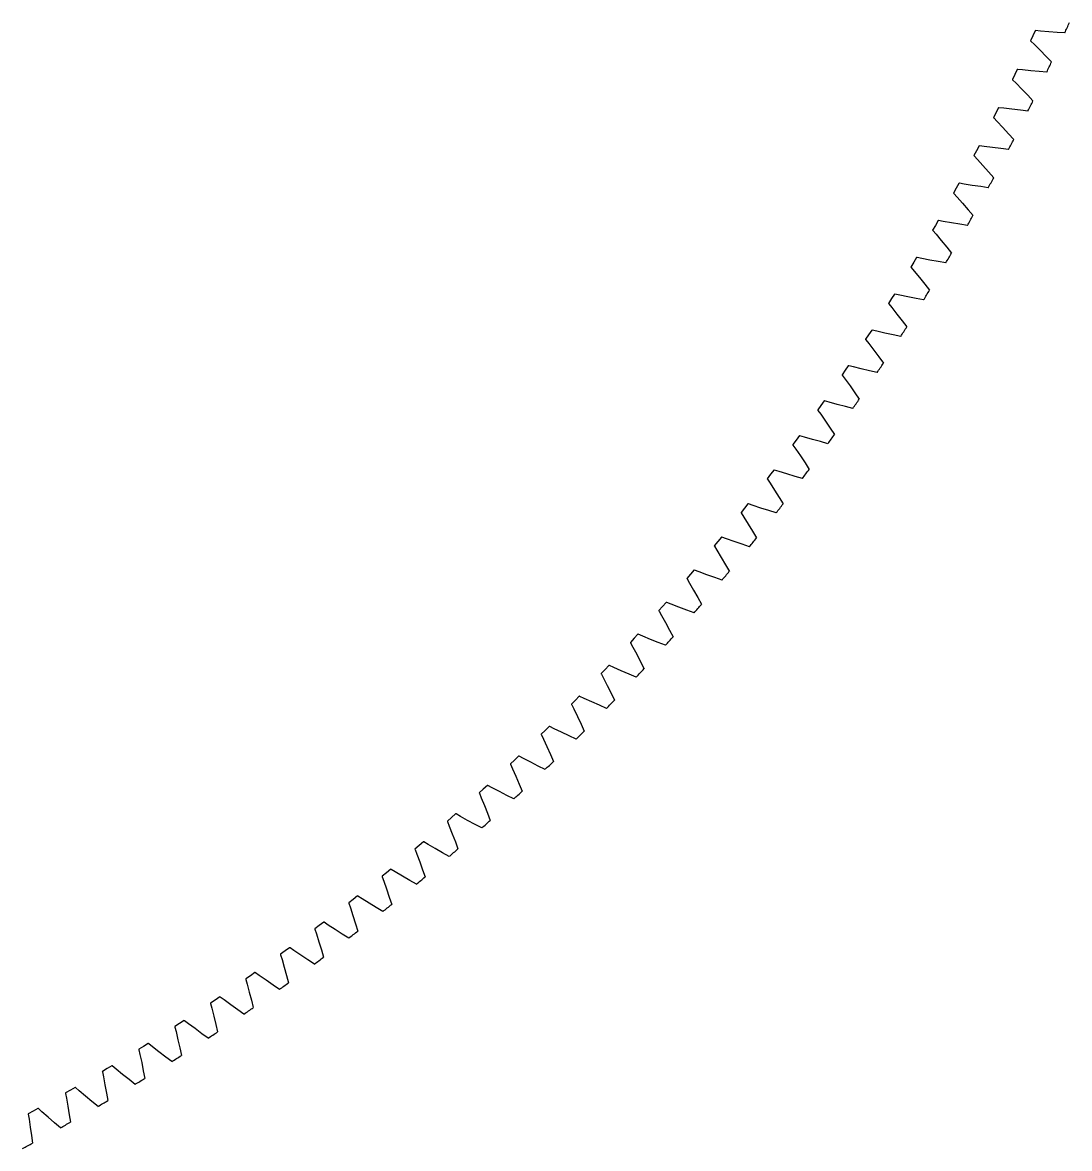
# Model space of a CAD drawing. Extents: x -220 to 220, y -220 to 220.
# Drawn here: x 103.5 to 200.8, y -193.8 to -89.1 of the extents above; entities that cross this region are included whole.
import ezdxf

# ---------------------------------------------------------------- set-up
doc = ezdxf.new("R2010")
doc.units = 0

msp = doc.modelspace()

# ---------------------------------------------------------------- linework, layer by layer
at = {"layer": 'layer0'}
for p, q in [((197.64, -89.89), (197.42, -90.36)), ((197.65, -89.88), (197.64, -89.89)), ((197.68, -89.88), (197.65, -89.88)), ((198.13, -89.93), (197.68, -89.88)), ((198.89, -89.99), (198.13, -89.93)), ((199.68, -90.05), (198.89, -89.99)), ((197.42, -90.36), (197.21, -90.83)), ((197.21, -90.83), (197.21, -90.84)), ((197.21, -90.84), (197.23, -90.86)), ((197.23, -90.86), (197.56, -91.18)), ((200.39, -90.09), (199.68, -90.05)), ((197.56, -91.18), (198.1, -91.71)), ((198.1, -91.71), (198.66, -92.27)), ((198.66, -92.27), (199.16, -92.78)), ((195.74, -93.95), (195.52, -94.42)), ((195.96, -93.48), (195.74, -93.95)), ((195.97, -93.48), (195.96, -93.48)), ((196.01, -93.48), (195.97, -93.48)), ((196.45, -93.53), (196.01, -93.48)), ((197.22, -93.61), (196.45, -93.53)), ((198, -93.68), (197.22, -93.61)), ((198.71, -93.74), (198, -93.68)), ((195.52, -94.42), (195.52, -94.42)), ((195.52, -94.42), (195.54, -94.45)), ((195.54, -94.45), (195.86, -94.77)), ((195.86, -94.77), (196.4, -95.31)), ((196.4, -95.31), (196.94, -95.88)), ((196.94, -95.88), (197.43, -96.4)), ((194.22, -97.05), (193.99, -97.51)), ((194.23, -97.04), (194.22, -97.05)), ((194.27, -97.04), (194.23, -97.04)), ((194.71, -97.1), (194.27, -97.04)), ((195.47, -97.19), (194.71, -97.1)), ((196.26, -97.28), (195.47, -97.19)), ((196.97, -97.35), (196.26, -97.28)), ((193.99, -97.51), (193.76, -97.97)), ((193.76, -97.97), (193.76, -97.98)), ((193.76, -97.98), (193.78, -98)), ((193.78, -98), (194.1, -98.33)), ((194.1, -98.33), (194.62, -98.89)), ((194.62, -98.89), (195.16, -99.46)), ((195.16, -99.46), (195.64, -99.99)), ((192.18, -101.04), (191.94, -101.49)), ((191.94, -101.49), (191.94, -101.5)), ((191.94, -101.5), (191.96, -101.53)), ((192.42, -100.58), (192.18, -101.04)), ((192.43, -100.57), (192.42, -100.58)), ((192.46, -100.58), (192.43, -100.57)), ((192.91, -100.64), (192.46, -100.58)), ((193.67, -100.75), (192.91, -100.64)), ((194.45, -100.85), (193.67, -100.75)), ((195.16, -100.93), (194.45, -100.85)), ((191.96, -101.53), (192.27, -101.86)), ((192.27, -101.86), (192.78, -102.42)), ((192.78, -102.42), (193.31, -103.01)), ((193.31, -103.01), (193.78, -103.55)), ((190.3, -104.53), (190.05, -104.98)), ((190.55, -104.08), (190.3, -104.53)), ((190.56, -104.07), (190.55, -104.08)), ((190.59, -104.07), (190.56, -104.07)), ((191.04, -104.15), (190.59, -104.07)), ((191.79, -104.27), (191.04, -104.15)), ((192.57, -104.38), (191.79, -104.27)), ((193.28, -104.48), (192.57, -104.38)), ((190.05, -104.98), (190.05, -104.99)), ((190.05, -104.99), (190.07, -105.02)), ((190.07, -105.02), (190.38, -105.35)), ((190.38, -105.35), (190.88, -105.93)), ((190.88, -105.93), (191.4, -106.53)), ((191.4, -106.53), (191.86, -107.07)), ((188.62, -107.54), (188.36, -107.99)), ((188.63, -107.54), (188.62, -107.54)), ((188.66, -107.54), (188.63, -107.54)), ((189.1, -107.62), (188.66, -107.54)), ((189.86, -107.75), (189.1, -107.62)), ((190.64, -107.88), (189.86, -107.75)), ((188.36, -107.99), (188.1, -108.44)), ((188.1, -108.44), (188.11, -108.44)), ((188.11, -108.44), (188.12, -108.47)), ((188.12, -108.47), (188.42, -108.81)), ((188.42, -108.81), (188.91, -109.4)), ((191.34, -107.99), (190.64, -107.88)), ((188.91, -109.4), (189.42, -110)), ((189.42, -110), (189.87, -110.56)), ((186.36, -111.41), (186.09, -111.85)), ((186.09, -111.85), (186.09, -111.86)), ((186.09, -111.86), (186.11, -111.89)), ((186.11, -111.89), (186.4, -112.24)), ((186.62, -110.97), (186.36, -111.41)), ((186.63, -110.96), (186.62, -110.97)), ((186.66, -110.97), (186.63, -110.96)), ((187.11, -111.06), (186.66, -110.97)), ((187.86, -111.2), (187.11, -111.06)), ((188.63, -111.35), (187.86, -111.2)), ((189.33, -111.47), (188.63, -111.35)), ((186.4, -112.24), (186.89, -112.83)), ((186.89, -112.83), (187.38, -113.44)), ((187.38, -113.44), (187.82, -114)), ((184.29, -114.79), (184.02, -115.23)), ((184.56, -114.36), (184.29, -114.79)), ((184.57, -114.35), (184.56, -114.36)), ((184.61, -114.36), (184.57, -114.35)), ((185.05, -114.46), (184.61, -114.36)), ((185.79, -114.62), (185.05, -114.46)), ((186.57, -114.77), (185.79, -114.62)), ((187.27, -114.91), (186.57, -114.77)), ((184.02, -115.23), (184.02, -115.24)), ((184.02, -115.24), (184.04, -115.27)), ((184.04, -115.27), (184.32, -115.62)), ((184.32, -115.62), (184.79, -116.22)), ((184.79, -116.22), (185.28, -116.85)), ((185.28, -116.85), (185.7, -117.42)), ((182.16, -118.14), (181.88, -118.57)), ((182.45, -117.71), (182.16, -118.14)), ((182.49, -117.71), (182.45, -117.7)), ((182.45, -117.7), (182.45, -117.71)), ((182.92, -117.82), (182.49, -117.71)), ((183.67, -117.99), (182.92, -117.82)), ((184.44, -118.16), (183.67, -117.99)), ((185.14, -118.31), (184.44, -118.16)), ((181.88, -118.57), (181.88, -118.58)), ((181.88, -118.58), (181.9, -118.61)), ((181.9, -118.61), (182.18, -118.97)), ((182.18, -118.97), (182.64, -119.58)), ((182.64, -119.58), (183.11, -120.21)), ((183.11, -120.21), (183.53, -120.79)), ((180.27, -121.02), (179.98, -121.45)), ((180.31, -121.02), (180.27, -121.02)), ((180.27, -121.02), (180.27, -121.02)), ((180.74, -121.14), (180.31, -121.02)), ((181.48, -121.32), (180.74, -121.14)), ((182.25, -121.51), (181.48, -121.32)), ((179.98, -121.45), (179.69, -121.88)), ((179.69, -121.88), (179.69, -121.89)), ((179.69, -121.89), (179.7, -121.91)), ((179.7, -121.91), (179.97, -122.28)), ((179.97, -122.28), (180.43, -122.89)), ((182.95, -121.67), (182.25, -121.51)), ((180.43, -122.89), (180.88, -123.54)), ((178.02, -124.29), (177.73, -124.72)), ((178.03, -124.29), (178.02, -124.29)), ((178.07, -124.3), (178.03, -124.29)), ((178.5, -124.42), (178.07, -124.3)), ((179.24, -124.62), (178.5, -124.42)), ((180.88, -123.54), (181.29, -124.12)), ((177.73, -124.72), (177.43, -125.14)), ((177.43, -125.14), (177.43, -125.15)), ((177.43, -125.15), (177.45, -125.18)), ((177.45, -125.18), (177.71, -125.54)), ((177.71, -125.54), (178.15, -126.17)), ((180, -124.82), (179.24, -124.62)), ((180.69, -124.99), (180, -124.82)), ((178.15, -126.17), (178.6, -126.82)), ((175.73, -127.52), (175.42, -127.94)), ((175.77, -127.53), (175.73, -127.52)), ((175.73, -127.52), (175.73, -127.52)), ((176.2, -127.66), (175.77, -127.53)), ((176.93, -127.87), (176.2, -127.66)), ((178.6, -126.82), (178.99, -127.41)), ((175.42, -127.94), (175.12, -128.36)), ((175.12, -128.36), (175.12, -128.37)), ((175.12, -128.37), (175.13, -128.4)), ((175.13, -128.4), (175.39, -128.77)), ((177.69, -128.08), (176.93, -127.87)), ((178.38, -128.27), (177.69, -128.08)), ((175.39, -128.77), (175.82, -129.4)), ((175.82, -129.4), (176.25, -130.06)), ((173.37, -130.71), (173.05, -131.12)), ((173.38, -130.71), (173.37, -130.71)), ((173.41, -130.72), (173.38, -130.71)), ((173.84, -130.85), (173.41, -130.72)), ((176.25, -130.06), (176.64, -130.66)), ((173.05, -131.12), (172.74, -131.54)), ((172.74, -131.54), (172.74, -131.54)), ((172.74, -131.54), (172.76, -131.57)), ((172.76, -131.57), (173.01, -131.95)), ((174.57, -131.08), (173.84, -130.85)), ((175.32, -131.31), (174.57, -131.08)), ((176.01, -131.51), (175.32, -131.31)), ((173.01, -131.95), (173.42, -132.59)), ((173.42, -132.59), (173.85, -133.26)), ((170.95, -133.86), (170.63, -134.26)), ((170.96, -133.85), (170.95, -133.86)), ((170.99, -133.86), (170.96, -133.85)), ((171.42, -134.01), (170.99, -133.86)), ((173.85, -133.26), (174.22, -133.86)), ((170.63, -134.26), (170.31, -134.67)), ((170.31, -134.67), (170.31, -134.68)), ((170.31, -134.68), (170.33, -134.71)), ((170.33, -134.71), (170.57, -135.09)), ((172.14, -134.25), (171.42, -134.01)), ((172.9, -134.49), (172.14, -134.25)), ((173.58, -134.7), (172.9, -134.49)), ((170.57, -135.09), (170.97, -135.74)), ((170.97, -135.74), (171.38, -136.41)), ((168.48, -136.96), (168.15, -137.36)), ((168.49, -136.95), (168.48, -136.96)), ((168.52, -136.96), (168.49, -136.95)), ((168.94, -137.12), (168.52, -136.96)), ((171.38, -136.41), (171.75, -137.02)), ((168.15, -137.36), (167.82, -137.76)), ((167.82, -137.76), (167.82, -137.77)), ((167.82, -137.77), (167.84, -137.79)), ((167.84, -137.79), (168.07, -138.18)), ((169.66, -137.37), (168.94, -137.12)), ((170.41, -137.62), (169.66, -137.37)), ((171.09, -137.85), (170.41, -137.62)), ((168.07, -138.18), (168.47, -138.84)), ((168.47, -138.84), (168.86, -139.52)), ((165.95, -140.01), (165.61, -140.4)), ((165.96, -140.01), (165.95, -140.01)), ((165.99, -140.02), (165.96, -140.01)), ((166.41, -140.18), (165.99, -140.02)), ((167.13, -140.45), (166.41, -140.18)), ((168.86, -139.52), (169.22, -140.14)), ((165.61, -140.4), (165.28, -140.8)), ((165.28, -140.8), (165.28, -140.81)), ((165.28, -140.81), (165.29, -140.84)), ((165.29, -140.84), (165.52, -141.23)), ((165.52, -141.23), (165.9, -141.89)), ((167.87, -140.71), (167.13, -140.45)), ((168.54, -140.95), (167.87, -140.71)), ((165.9, -141.89), (166.29, -142.58)), ((163.36, -143.02), (163.02, -143.41)), ((163.37, -143.02), (163.36, -143.02)), ((163.4, -143.03), (163.37, -143.02)), ((163.82, -143.19), (163.4, -143.03)), ((164.53, -143.47), (163.82, -143.19)), ((166.29, -142.58), (166.63, -143.2)), ((163.02, -143.41), (162.68, -143.79)), ((162.68, -143.79), (162.68, -143.8)), ((162.68, -143.8), (162.69, -143.83)), ((162.69, -143.83), (162.91, -144.23)), ((162.91, -144.23), (163.28, -144.9)), ((165.27, -143.76), (164.53, -143.47)), ((165.94, -144), (165.27, -143.76)), ((163.28, -144.9), (163.66, -145.59)), ((160.38, -146.36), (160.03, -146.74)), ((160.72, -145.98), (160.38, -146.36)), ((160.73, -145.98), (160.72, -145.98)), ((160.76, -145.99), (160.73, -145.98)), ((161.18, -146.16), (160.76, -145.99)), ((161.89, -146.46), (161.18, -146.16)), ((162.62, -146.75), (161.89, -146.46)), ((163.66, -145.59), (163.99, -146.22)), ((160.03, -146.74), (160.03, -146.75)), ((160.03, -146.75), (160.04, -146.78)), ((160.04, -146.78), (160.25, -147.18)), ((160.25, -147.18), (160.61, -147.85)), ((163.28, -147.01), (162.62, -146.75)), ((160.61, -147.85), (160.97, -148.56)), ((160.97, -148.56), (161.29, -149.19)), ((157.68, -149.26), (157.32, -149.64)), ((157.32, -149.64), (157.32, -149.65)), ((157.32, -149.65), (157.33, -149.68)), ((158.03, -148.89), (157.68, -149.26)), ((158.04, -148.89), (158.03, -148.89)), ((158.07, -148.9), (158.04, -148.89)), ((158.48, -149.08), (158.07, -148.9)), ((159.18, -149.39), (158.48, -149.08)), ((159.91, -149.7), (159.18, -149.39)), ((157.33, -149.68), (157.54, -150.08)), ((157.54, -150.08), (157.88, -150.76)), ((160.57, -149.97), (159.91, -149.7)), ((157.88, -150.76), (158.23, -151.47)), ((158.23, -151.47), (158.54, -152.11)), ((154.92, -152.12), (154.56, -152.49)), ((154.56, -152.49), (154.56, -152.5)), ((154.56, -152.5), (154.57, -152.53)), ((154.57, -152.53), (154.77, -152.93)), ((155.28, -151.75), (154.92, -152.12)), ((155.29, -151.75), (155.28, -151.75)), ((155.32, -151.76), (155.29, -151.75)), ((155.73, -151.95), (155.32, -151.76)), ((156.43, -152.27), (155.73, -151.95)), ((157.15, -152.59), (156.43, -152.27)), ((157.8, -152.87), (157.15, -152.59)), ((154.77, -152.93), (155.1, -153.62)), ((155.1, -153.62), (155.44, -154.34)), ((152.49, -154.56), (152.12, -154.92)), ((152.5, -154.56), (152.49, -154.56)), ((152.53, -154.57), (152.5, -154.56)), ((152.93, -154.77), (152.53, -154.57)), ((153.62, -155.1), (152.93, -154.77)), ((155.44, -154.34), (155.73, -154.98)), ((152.12, -154.92), (151.75, -155.28)), ((151.75, -155.28), (151.75, -155.29)), ((151.75, -155.29), (151.76, -155.32)), ((151.76, -155.32), (151.95, -155.73)), ((151.95, -155.73), (152.27, -156.43)), ((154.34, -155.44), (153.62, -155.1)), ((154.98, -155.73), (154.34, -155.44)), ((152.27, -156.43), (152.59, -157.15)), ((149.26, -157.68), (148.89, -158.03)), ((149.64, -157.32), (149.26, -157.68)), ((149.65, -157.32), (149.64, -157.32)), ((149.68, -157.33), (149.65, -157.32)), ((150.08, -157.54), (149.68, -157.33)), ((150.76, -157.88), (150.08, -157.54)), ((151.47, -158.23), (150.76, -157.88)), ((152.59, -157.15), (152.87, -157.8)), ((148.89, -158.03), (148.89, -158.04)), ((148.89, -158.04), (148.9, -158.07)), ((148.9, -158.07), (149.08, -158.48)), ((149.08, -158.48), (149.39, -159.18)), ((152.11, -158.54), (151.47, -158.23)), ((146.74, -160.03), (146.36, -160.38)), ((146.75, -160.03), (146.74, -160.03)), ((146.78, -160.04), (146.75, -160.03)), ((147.18, -160.25), (146.78, -160.04)), ((149.39, -159.18), (149.7, -159.91)), ((149.7, -159.91), (149.97, -160.57)), ((146.36, -160.38), (145.98, -160.72)), ((145.98, -160.72), (145.98, -160.73)), ((145.98, -160.73), (145.99, -160.76)), ((145.99, -160.76), (146.16, -161.18)), ((147.85, -160.61), (147.18, -160.25)), ((148.56, -160.97), (147.85, -160.61)), ((149.19, -161.29), (148.56, -160.97)), ((146.16, -161.18), (146.46, -161.89)), ((146.46, -161.89), (146.75, -162.62)), ((143.41, -163.02), (143.02, -163.36)), ((143.79, -162.68), (143.41, -163.02)), ((143.8, -162.68), (143.79, -162.68)), ((143.83, -162.69), (143.8, -162.68)), ((144.23, -162.91), (143.83, -162.69)), ((144.9, -163.28), (144.23, -162.91)), ((146.75, -162.62), (147.01, -163.28)), ((143.02, -163.36), (143.02, -163.37)), ((143.02, -163.37), (143.03, -163.4)), ((143.03, -163.4), (143.19, -163.82)), ((143.19, -163.82), (143.47, -164.53)), ((145.59, -163.66), (144.9, -163.28)), ((146.22, -163.99), (145.59, -163.66)), ((140.8, -165.28), (140.4, -165.61)), ((140.81, -165.28), (140.8, -165.28)), ((140.84, -165.29), (140.81, -165.28)), ((141.23, -165.52), (140.84, -165.29)), ((143.47, -164.53), (143.76, -165.27)), ((143.76, -165.27), (144, -165.94)), ((140.4, -165.61), (140.01, -165.95)), ((140.01, -165.95), (140.01, -165.96)), ((140.01, -165.96), (140.02, -165.99)), ((140.02, -165.99), (140.18, -166.41)), ((141.89, -165.9), (141.23, -165.52)), ((142.58, -166.29), (141.89, -165.9)), ((143.2, -166.63), (142.58, -166.29)), ((140.18, -166.41), (140.45, -167.13)), ((140.45, -167.13), (140.71, -167.87)), ((136.96, -168.48), (136.95, -168.49)), ((136.95, -168.49), (136.96, -168.52)), ((137.36, -168.15), (136.96, -168.48)), ((137.76, -167.82), (137.36, -168.15)), ((137.77, -167.82), (137.76, -167.82)), ((137.79, -167.84), (137.77, -167.82)), ((138.18, -168.07), (137.79, -167.84)), ((138.84, -168.47), (138.18, -168.07)), ((139.52, -168.86), (138.84, -168.47)), ((140.71, -167.87), (140.95, -168.54)), ((136.96, -168.52), (137.12, -168.94)), ((137.12, -168.94), (137.37, -169.66)), ((140.14, -169.22), (139.52, -168.86)), ((134.67, -170.31), (134.26, -170.63)), ((134.68, -170.31), (134.67, -170.31)), ((134.71, -170.33), (134.68, -170.31)), ((135.09, -170.57), (134.71, -170.33)), ((135.74, -170.97), (135.09, -170.57)), ((137.37, -169.66), (137.62, -170.41)), ((137.62, -170.41), (137.85, -171.09)), ((133.86, -170.95), (133.85, -170.96)), ((133.85, -170.96), (133.86, -170.99)), ((134.26, -170.63), (133.86, -170.95)), ((133.86, -170.99), (134.01, -171.42)), ((134.01, -171.42), (134.25, -172.14)), ((136.41, -171.38), (135.74, -170.97)), ((137.02, -171.75), (136.41, -171.38)), ((134.25, -172.14), (134.49, -172.9)), ((131.12, -173.05), (130.71, -173.37)), ((130.71, -173.37), (130.71, -173.38)), ((130.71, -173.38), (130.72, -173.41)), ((130.72, -173.41), (130.85, -173.84)), ((131.54, -172.74), (131.12, -173.05)), ((131.57, -172.76), (131.54, -172.74)), ((131.54, -172.74), (131.54, -172.74)), ((131.95, -173.01), (131.57, -172.76)), ((132.59, -173.42), (131.95, -173.01)), ((133.26, -173.85), (132.59, -173.42)), ((134.49, -172.9), (134.7, -173.58)), ((130.85, -173.84), (131.08, -174.57)), ((131.08, -174.57), (131.31, -175.32)), ((133.86, -174.22), (133.26, -173.85)), ((127.94, -175.42), (127.52, -175.73)), ((127.52, -175.73), (127.52, -175.73)), ((127.52, -175.73), (127.53, -175.77)), ((127.53, -175.77), (127.66, -176.2)), ((128.36, -175.12), (127.94, -175.42)), ((128.37, -175.12), (128.36, -175.12)), ((128.4, -175.13), (128.37, -175.12)), ((128.77, -175.39), (128.4, -175.13)), ((129.4, -175.82), (128.77, -175.39)), ((130.06, -176.25), (129.4, -175.82)), ((131.31, -175.32), (131.51, -176.01)), ((127.66, -176.2), (127.87, -176.93)), ((130.66, -176.64), (130.06, -176.25)), ((124.72, -177.73), (124.29, -178.02)), ((125.14, -177.43), (124.72, -177.73)), ((125.15, -177.43), (125.14, -177.43)), ((125.18, -177.45), (125.15, -177.43)), ((125.54, -177.71), (125.18, -177.45)), ((126.17, -178.15), (125.54, -177.71)), ((127.87, -176.93), (128.08, -177.69)), ((128.08, -177.69), (128.27, -178.38)), ((124.29, -178.02), (124.29, -178.03)), ((124.29, -178.03), (124.3, -178.07)), ((124.3, -178.07), (124.42, -178.5)), ((124.42, -178.5), (124.62, -179.24)), ((126.82, -178.6), (126.17, -178.15)), ((127.41, -178.99), (126.82, -178.6)), ((121.45, -179.98), (121.02, -180.27)), ((121.88, -179.69), (121.45, -179.98)), ((121.89, -179.69), (121.88, -179.69)), ((121.91, -179.7), (121.89, -179.69)), ((122.28, -179.97), (121.91, -179.7)), ((122.89, -180.43), (122.28, -179.97)), ((124.62, -179.24), (124.82, -180)), ((124.82, -180), (124.99, -180.69)), ((121.02, -180.27), (121.02, -180.27)), ((121.02, -180.27), (121.02, -180.31)), ((121.02, -180.31), (121.14, -180.74)), ((121.14, -180.74), (121.32, -181.48)), ((123.54, -180.88), (122.89, -180.43)), ((124.12, -181.29), (123.54, -180.88)), ((118.57, -181.88), (118.14, -182.16)), ((118.58, -181.88), (118.57, -181.88)), ((118.61, -181.9), (118.58, -181.88)), ((118.97, -182.18), (118.61, -181.9)), ((121.32, -181.48), (121.51, -182.25)), ((117.71, -182.45), (117.7, -182.45)), ((117.7, -182.45), (117.71, -182.49)), ((118.14, -182.16), (117.71, -182.45)), ((117.71, -182.49), (117.82, -182.92)), ((117.82, -182.92), (117.99, -183.67)), ((119.58, -182.64), (118.97, -182.18)), ((120.21, -183.11), (119.58, -182.64)), ((120.79, -183.53), (120.21, -183.11)), ((121.51, -182.25), (121.67, -182.95)), ((115.23, -184.02), (114.79, -184.29)), ((115.24, -184.02), (115.23, -184.02)), ((115.27, -184.04), (115.24, -184.02)), ((115.62, -184.32), (115.27, -184.04)), ((117.99, -183.67), (118.16, -184.44)), ((114.36, -184.56), (114.35, -184.57)), ((114.35, -184.57), (114.36, -184.61)), ((114.79, -184.29), (114.36, -184.56)), ((114.36, -184.61), (114.46, -185.05)), ((114.46, -185.05), (114.62, -185.79)), ((116.22, -184.79), (115.62, -184.32)), ((116.85, -185.28), (116.22, -184.79)), ((118.16, -184.44), (118.31, -185.14)), ((111.85, -186.09), (111.41, -186.36)), ((111.86, -186.09), (111.85, -186.09)), ((111.89, -186.11), (111.86, -186.09)), ((112.24, -186.4), (111.89, -186.11)), ((114.62, -185.79), (114.77, -186.57)), ((117.42, -185.7), (116.85, -185.28)), ((110.97, -186.62), (110.96, -186.63)), ((110.96, -186.63), (110.97, -186.66)), ((111.41, -186.36), (110.97, -186.62)), ((110.97, -186.66), (111.06, -187.11)), ((111.06, -187.11), (111.2, -187.86)), ((112.83, -186.89), (112.24, -186.4)), ((113.44, -187.38), (112.83, -186.89)), ((114.77, -186.57), (114.91, -187.27)), ((107.99, -188.36), (107.54, -188.62)), ((108.44, -188.1), (107.99, -188.36)), ((108.44, -188.11), (108.44, -188.1)), ((108.47, -188.12), (108.44, -188.11)), ((108.81, -188.42), (108.47, -188.12)), ((111.2, -187.86), (111.35, -188.63)), ((114, -187.82), (113.44, -187.38)), ((107.54, -188.62), (107.54, -188.63)), ((107.54, -188.63), (107.54, -188.66)), ((107.54, -188.66), (107.62, -189.1)), ((107.62, -189.1), (107.75, -189.86)), ((109.4, -188.91), (108.81, -188.42)), ((110, -189.42), (109.4, -188.91)), ((110.56, -189.87), (110, -189.42)), ((111.35, -188.63), (111.47, -189.33)), ((104.53, -190.3), (104.08, -190.55)), ((104.98, -190.05), (104.53, -190.3)), ((104.99, -190.05), (104.98, -190.05)), ((105.02, -190.07), (104.99, -190.05)), ((105.35, -190.38), (105.02, -190.07)), ((105.93, -190.88), (105.35, -190.38)), ((107.75, -189.86), (107.88, -190.64)), ((104.08, -190.55), (104.07, -190.56)), ((104.07, -190.56), (104.07, -190.59)), ((104.07, -190.59), (104.15, -191.04)), ((104.15, -191.04), (104.27, -191.79)), ((106.53, -191.4), (105.93, -190.88)), ((107.07, -191.86), (106.53, -191.4)), ((107.88, -190.64), (107.99, -191.34)), ((104.27, -191.79), (104.38, -192.57)), ((104.38, -192.57), (104.48, -193.28))]:
    msp.add_line(p, q, dxfattribs=at)
for start, end in [(335.7924, 336.068), (334.7459, 335.0215), (333.6994, 333.975), (332.6529, 332.9285), (331.6064, 331.882), (330.5599, 330.8355), (329.5134, 329.789), (328.4669, 328.7424), (327.4203, 327.6959), (326.3738, 326.6494), (325.3273, 325.6029), (324.2808, 324.5564), (323.2343, 323.5099), (322.1878, 322.4634), (321.1413, 321.4169), (320.0948, 320.3704), (319.0483, 319.3238), (318.0017, 318.2773), (316.9552, 317.2308), (315.9087, 316.1843), (314.8622, 315.1378), (313.8157, 314.0913), (312.7692, 313.0448), (311.7227, 311.9983), (310.6762, 310.9517), (309.6296, 309.9052), (308.5831, 308.8587), (307.5366, 307.8122), (306.4901, 306.7657), (305.4436, 305.7192), (304.3971, 304.6727), (303.3506, 303.6262), (302.3041, 302.5797), (301.2576, 301.5331), (300.211, 300.4866), (299.1645, 299.4401), (298.118, 298.3936)]:
    msp.add_arc((0, 0), 219.71, start, end, dxfattribs=at)
at = {"layer": 'layer1'}
for p, q in [((197.64, -89.89), (197.42, -90.36)), ((197.65, -89.88), (197.64, -89.89)), ((197.68, -89.88), (197.65, -89.88)), ((198.13, -89.93), (197.68, -89.88)), ((198.89, -89.99), (198.13, -89.93)), ((199.68, -90.05), (198.89, -89.99)), ((197.42, -90.36), (197.21, -90.83)), ((197.21, -90.83), (197.21, -90.84)), ((197.21, -90.84), (197.23, -90.86)), ((197.23, -90.86), (197.56, -91.18)), ((200.39, -90.09), (199.68, -90.05)), ((197.56, -91.18), (198.1, -91.71)), ((198.1, -91.71), (198.66, -92.27)), ((198.66, -92.27), (199.16, -92.78)), ((195.74, -93.95), (195.52, -94.42)), ((195.96, -93.48), (195.74, -93.95)), ((195.97, -93.48), (195.96, -93.48)), ((196.01, -93.48), (195.97, -93.48)), ((196.45, -93.53), (196.01, -93.48)), ((197.22, -93.61), (196.45, -93.53)), ((198, -93.68), (197.22, -93.61)), ((198.71, -93.74), (198, -93.68)), ((195.52, -94.42), (195.52, -94.42)), ((195.52, -94.42), (195.54, -94.45)), ((195.54, -94.45), (195.86, -94.77)), ((195.86, -94.77), (196.4, -95.31)), ((196.4, -95.31), (196.94, -95.88)), ((196.94, -95.88), (197.43, -96.4)), ((194.22, -97.05), (193.99, -97.51)), ((194.23, -97.04), (194.22, -97.05)), ((194.27, -97.04), (194.23, -97.04)), ((194.71, -97.1), (194.27, -97.04)), ((195.47, -97.19), (194.71, -97.1)), ((196.26, -97.28), (195.47, -97.19)), ((196.97, -97.35), (196.26, -97.28)), ((193.99, -97.51), (193.76, -97.97)), ((193.76, -97.97), (193.76, -97.98)), ((193.76, -97.98), (193.78, -98)), ((193.78, -98), (194.1, -98.33)), ((194.1, -98.33), (194.62, -98.89)), ((194.62, -98.89), (195.16, -99.46)), ((195.16, -99.46), (195.64, -99.99)), ((192.18, -101.04), (191.94, -101.49)), ((191.94, -101.49), (191.94, -101.5)), ((191.94, -101.5), (191.96, -101.53)), ((192.42, -100.58), (192.18, -101.04)), ((192.43, -100.57), (192.42, -100.58)), ((192.46, -100.58), (192.43, -100.57)), ((192.91, -100.64), (192.46, -100.58)), ((193.67, -100.75), (192.91, -100.64)), ((194.45, -100.85), (193.67, -100.75)), ((195.16, -100.93), (194.45, -100.85)), ((191.96, -101.53), (192.27, -101.86)), ((192.27, -101.86), (192.78, -102.42)), ((192.78, -102.42), (193.31, -103.01)), ((193.31, -103.01), (193.78, -103.55)), ((190.3, -104.53), (190.05, -104.98)), ((190.55, -104.08), (190.3, -104.53)), ((190.56, -104.07), (190.55, -104.08)), ((190.59, -104.07), (190.56, -104.07)), ((191.04, -104.15), (190.59, -104.07)), ((191.79, -104.27), (191.04, -104.15)), ((192.57, -104.38), (191.79, -104.27)), ((193.28, -104.48), (192.57, -104.38)), ((190.05, -104.98), (190.05, -104.99)), ((190.05, -104.99), (190.07, -105.02)), ((190.07, -105.02), (190.38, -105.35)), ((190.38, -105.35), (190.88, -105.93)), ((190.88, -105.93), (191.4, -106.53)), ((191.4, -106.53), (191.86, -107.07)), ((188.62, -107.54), (188.36, -107.99)), ((188.63, -107.54), (188.62, -107.54)), ((188.66, -107.54), (188.63, -107.54)), ((189.1, -107.62), (188.66, -107.54)), ((189.86, -107.75), (189.1, -107.62)), ((190.64, -107.88), (189.86, -107.75)), ((188.36, -107.99), (188.1, -108.44)), ((188.1, -108.44), (188.11, -108.44)), ((188.11, -108.44), (188.12, -108.47)), ((188.12, -108.47), (188.42, -108.81)), ((188.42, -108.81), (188.91, -109.4)), ((191.34, -107.99), (190.64, -107.88)), ((188.91, -109.4), (189.42, -110)), ((189.42, -110), (189.87, -110.56)), ((186.36, -111.41), (186.09, -111.85)), ((186.09, -111.85), (186.09, -111.86)), ((186.09, -111.86), (186.11, -111.89)), ((186.11, -111.89), (186.4, -112.24)), ((186.62, -110.97), (186.36, -111.41)), ((186.63, -110.96), (186.62, -110.97)), ((186.66, -110.97), (186.63, -110.96)), ((187.11, -111.06), (186.66, -110.97)), ((187.86, -111.2), (187.11, -111.06)), ((188.63, -111.35), (187.86, -111.2)), ((189.33, -111.47), (188.63, -111.35)), ((186.4, -112.24), (186.89, -112.83)), ((186.89, -112.83), (187.38, -113.44)), ((187.38, -113.44), (187.82, -114)), ((184.29, -114.79), (184.02, -115.23)), ((184.56, -114.36), (184.29, -114.79)), ((184.57, -114.35), (184.56, -114.36)), ((184.61, -114.36), (184.57, -114.35)), ((185.05, -114.46), (184.61, -114.36)), ((185.79, -114.62), (185.05, -114.46)), ((186.57, -114.77), (185.79, -114.62)), ((187.27, -114.91), (186.57, -114.77)), ((184.02, -115.23), (184.02, -115.24)), ((184.02, -115.24), (184.04, -115.27)), ((184.04, -115.27), (184.32, -115.62)), ((184.32, -115.62), (184.79, -116.22)), ((184.79, -116.22), (185.28, -116.85)), ((185.28, -116.85), (185.7, -117.42)), ((182.16, -118.14), (181.88, -118.57)), ((182.45, -117.71), (182.16, -118.14)), ((182.49, -117.71), (182.45, -117.7)), ((182.45, -117.7), (182.45, -117.71)), ((182.92, -117.82), (182.49, -117.71)), ((183.67, -117.99), (182.92, -117.82)), ((184.44, -118.16), (183.67, -117.99)), ((185.14, -118.31), (184.44, -118.16)), ((181.88, -118.57), (181.88, -118.58)), ((181.88, -118.58), (181.9, -118.61)), ((181.9, -118.61), (182.18, -118.97)), ((182.18, -118.97), (182.64, -119.58)), ((182.64, -119.58), (183.11, -120.21)), ((183.11, -120.21), (183.53, -120.79)), ((180.27, -121.02), (179.98, -121.45)), ((180.31, -121.02), (180.27, -121.02)), ((180.27, -121.02), (180.27, -121.02)), ((180.74, -121.14), (180.31, -121.02)), ((181.48, -121.32), (180.74, -121.14)), ((182.25, -121.51), (181.48, -121.32)), ((179.98, -121.45), (179.69, -121.88)), ((179.69, -121.88), (179.69, -121.89)), ((179.69, -121.89), (179.7, -121.91)), ((179.7, -121.91), (179.97, -122.28)), ((179.97, -122.28), (180.43, -122.89)), ((182.95, -121.67), (182.25, -121.51)), ((180.43, -122.89), (180.88, -123.54)), ((178.02, -124.29), (177.73, -124.72)), ((178.03, -124.29), (178.02, -124.29)), ((178.07, -124.3), (178.03, -124.29)), ((178.5, -124.42), (178.07, -124.3)), ((179.24, -124.62), (178.5, -124.42)), ((180.88, -123.54), (181.29, -124.12)), ((177.73, -124.72), (177.43, -125.14)), ((177.43, -125.14), (177.43, -125.15)), ((177.43, -125.15), (177.45, -125.18)), ((177.45, -125.18), (177.71, -125.54)), ((177.71, -125.54), (178.15, -126.17)), ((180, -124.82), (179.24, -124.62)), ((180.69, -124.99), (180, -124.82)), ((178.15, -126.17), (178.6, -126.82)), ((175.73, -127.52), (175.42, -127.94)), ((175.77, -127.53), (175.73, -127.52)), ((175.73, -127.52), (175.73, -127.52)), ((176.2, -127.66), (175.77, -127.53)), ((176.93, -127.87), (176.2, -127.66)), ((178.6, -126.82), (178.99, -127.41)), ((175.42, -127.94), (175.12, -128.36)), ((175.12, -128.36), (175.12, -128.37)), ((175.12, -128.37), (175.13, -128.4)), ((175.13, -128.4), (175.39, -128.77)), ((177.69, -128.08), (176.93, -127.87)), ((178.38, -128.27), (177.69, -128.08)), ((175.39, -128.77), (175.82, -129.4)), ((175.82, -129.4), (176.25, -130.06)), ((173.37, -130.71), (173.05, -131.12)), ((173.38, -130.71), (173.37, -130.71)), ((173.41, -130.72), (173.38, -130.71)), ((173.84, -130.85), (173.41, -130.72)), ((176.25, -130.06), (176.64, -130.66)), ((173.05, -131.12), (172.74, -131.54)), ((172.74, -131.54), (172.74, -131.54)), ((172.74, -131.54), (172.76, -131.57)), ((172.76, -131.57), (173.01, -131.95)), ((174.57, -131.08), (173.84, -130.85)), ((175.32, -131.31), (174.57, -131.08)), ((176.01, -131.51), (175.32, -131.31)), ((173.01, -131.95), (173.42, -132.59)), ((173.42, -132.59), (173.85, -133.26)), ((170.95, -133.86), (170.63, -134.26)), ((170.96, -133.85), (170.95, -133.86)), ((170.99, -133.86), (170.96, -133.85)), ((171.42, -134.01), (170.99, -133.86)), ((173.85, -133.26), (174.22, -133.86)), ((170.63, -134.26), (170.31, -134.67)), ((170.31, -134.67), (170.31, -134.68)), ((170.31, -134.68), (170.33, -134.71)), ((170.33, -134.71), (170.57, -135.09)), ((172.14, -134.25), (171.42, -134.01)), ((172.9, -134.49), (172.14, -134.25)), ((173.58, -134.7), (172.9, -134.49)), ((170.57, -135.09), (170.97, -135.74)), ((170.97, -135.74), (171.38, -136.41)), ((168.48, -136.96), (168.15, -137.36)), ((168.49, -136.95), (168.48, -136.96)), ((168.52, -136.96), (168.49, -136.95)), ((168.94, -137.12), (168.52, -136.96)), ((171.38, -136.41), (171.75, -137.02)), ((168.15, -137.36), (167.82, -137.76)), ((167.82, -137.76), (167.82, -137.77)), ((167.82, -137.77), (167.84, -137.79)), ((167.84, -137.79), (168.07, -138.18)), ((169.66, -137.37), (168.94, -137.12)), ((170.41, -137.62), (169.66, -137.37)), ((171.09, -137.85), (170.41, -137.62)), ((168.07, -138.18), (168.47, -138.84)), ((168.47, -138.84), (168.86, -139.52)), ((165.95, -140.01), (165.61, -140.4)), ((165.96, -140.01), (165.95, -140.01)), ((165.99, -140.02), (165.96, -140.01)), ((166.41, -140.18), (165.99, -140.02)), ((167.13, -140.45), (166.41, -140.18)), ((168.86, -139.52), (169.22, -140.14)), ((165.61, -140.4), (165.28, -140.8)), ((165.28, -140.8), (165.28, -140.81)), ((165.28, -140.81), (165.29, -140.84)), ((165.29, -140.84), (165.52, -141.23)), ((165.52, -141.23), (165.9, -141.89)), ((167.87, -140.71), (167.13, -140.45)), ((168.54, -140.95), (167.87, -140.71)), ((165.9, -141.89), (166.29, -142.58)), ((163.36, -143.02), (163.02, -143.41)), ((163.37, -143.02), (163.36, -143.02)), ((163.4, -143.03), (163.37, -143.02)), ((163.82, -143.19), (163.4, -143.03)), ((164.53, -143.47), (163.82, -143.19)), ((166.29, -142.58), (166.63, -143.2)), ((163.02, -143.41), (162.68, -143.79)), ((162.68, -143.79), (162.68, -143.8)), ((162.68, -143.8), (162.69, -143.83)), ((162.69, -143.83), (162.91, -144.23)), ((162.91, -144.23), (163.28, -144.9)), ((165.27, -143.76), (164.53, -143.47)), ((165.94, -144), (165.27, -143.76)), ((163.28, -144.9), (163.66, -145.59)), ((160.38, -146.36), (160.03, -146.74)), ((160.72, -145.98), (160.38, -146.36)), ((160.73, -145.98), (160.72, -145.98)), ((160.76, -145.99), (160.73, -145.98)), ((161.18, -146.16), (160.76, -145.99)), ((161.89, -146.46), (161.18, -146.16)), ((162.62, -146.75), (161.89, -146.46)), ((163.66, -145.59), (163.99, -146.22)), ((160.03, -146.74), (160.03, -146.75)), ((160.03, -146.75), (160.04, -146.78)), ((160.04, -146.78), (160.25, -147.18)), ((160.25, -147.18), (160.61, -147.85)), ((163.28, -147.01), (162.62, -146.75)), ((160.61, -147.85), (160.97, -148.56)), ((160.97, -148.56), (161.29, -149.19)), ((157.68, -149.26), (157.32, -149.64)), ((157.32, -149.64), (157.32, -149.65)), ((157.32, -149.65), (157.33, -149.68)), ((158.03, -148.89), (157.68, -149.26)), ((158.04, -148.89), (158.03, -148.89)), ((158.07, -148.9), (158.04, -148.89)), ((158.48, -149.08), (158.07, -148.9)), ((159.18, -149.39), (158.48, -149.08)), ((159.91, -149.7), (159.18, -149.39)), ((157.33, -149.68), (157.54, -150.08)), ((157.54, -150.08), (157.88, -150.76)), ((160.57, -149.97), (159.91, -149.7)), ((157.88, -150.76), (158.23, -151.47)), ((158.23, -151.47), (158.54, -152.11)), ((154.92, -152.12), (154.56, -152.49)), ((154.56, -152.49), (154.56, -152.5)), ((154.56, -152.5), (154.57, -152.53)), ((154.57, -152.53), (154.77, -152.93)), ((155.28, -151.75), (154.92, -152.12)), ((155.29, -151.75), (155.28, -151.75)), ((155.32, -151.76), (155.29, -151.75)), ((155.73, -151.95), (155.32, -151.76)), ((156.43, -152.27), (155.73, -151.95)), ((157.15, -152.59), (156.43, -152.27)), ((157.8, -152.87), (157.15, -152.59)), ((154.77, -152.93), (155.1, -153.62)), ((155.1, -153.62), (155.44, -154.34)), ((152.49, -154.56), (152.12, -154.92)), ((152.5, -154.56), (152.49, -154.56)), ((152.53, -154.57), (152.5, -154.56)), ((152.93, -154.77), (152.53, -154.57)), ((153.62, -155.1), (152.93, -154.77)), ((155.44, -154.34), (155.73, -154.98)), ((152.12, -154.92), (151.75, -155.28)), ((151.75, -155.28), (151.75, -155.29)), ((151.75, -155.29), (151.76, -155.32)), ((151.76, -155.32), (151.95, -155.73)), ((151.95, -155.73), (152.27, -156.43)), ((154.34, -155.44), (153.62, -155.1)), ((154.98, -155.73), (154.34, -155.44)), ((152.27, -156.43), (152.59, -157.15)), ((149.26, -157.68), (148.89, -158.03)), ((149.64, -157.32), (149.26, -157.68)), ((149.65, -157.32), (149.64, -157.32)), ((149.68, -157.33), (149.65, -157.32)), ((150.08, -157.54), (149.68, -157.33)), ((150.76, -157.88), (150.08, -157.54)), ((151.47, -158.23), (150.76, -157.88)), ((152.59, -157.15), (152.87, -157.8)), ((148.89, -158.03), (148.89, -158.04)), ((148.89, -158.04), (148.9, -158.07)), ((148.9, -158.07), (149.08, -158.48)), ((149.08, -158.48), (149.39, -159.18)), ((152.11, -158.54), (151.47, -158.23)), ((146.74, -160.03), (146.36, -160.38)), ((146.75, -160.03), (146.74, -160.03)), ((146.78, -160.04), (146.75, -160.03)), ((147.18, -160.25), (146.78, -160.04)), ((149.39, -159.18), (149.7, -159.91)), ((149.7, -159.91), (149.97, -160.57)), ((146.36, -160.38), (145.98, -160.72)), ((145.98, -160.72), (145.98, -160.73)), ((145.98, -160.73), (145.99, -160.76)), ((145.99, -160.76), (146.16, -161.18)), ((147.85, -160.61), (147.18, -160.25)), ((148.56, -160.97), (147.85, -160.61)), ((149.19, -161.29), (148.56, -160.97)), ((146.16, -161.18), (146.46, -161.89)), ((146.46, -161.89), (146.75, -162.62)), ((143.41, -163.02), (143.02, -163.36)), ((143.79, -162.68), (143.41, -163.02)), ((143.8, -162.68), (143.79, -162.68)), ((143.83, -162.69), (143.8, -162.68)), ((144.23, -162.91), (143.83, -162.69)), ((144.9, -163.28), (144.23, -162.91)), ((146.75, -162.62), (147.01, -163.28)), ((143.02, -163.36), (143.02, -163.37)), ((143.02, -163.37), (143.03, -163.4)), ((143.03, -163.4), (143.19, -163.82)), ((143.19, -163.82), (143.47, -164.53)), ((145.59, -163.66), (144.9, -163.28)), ((146.22, -163.99), (145.59, -163.66)), ((140.8, -165.28), (140.4, -165.61)), ((140.81, -165.28), (140.8, -165.28)), ((140.84, -165.29), (140.81, -165.28)), ((141.23, -165.52), (140.84, -165.29)), ((143.47, -164.53), (143.76, -165.27)), ((143.76, -165.27), (144, -165.94)), ((140.4, -165.61), (140.01, -165.95)), ((140.01, -165.95), (140.01, -165.96)), ((140.01, -165.96), (140.02, -165.99)), ((140.02, -165.99), (140.18, -166.41)), ((141.89, -165.9), (141.23, -165.52)), ((142.58, -166.29), (141.89, -165.9)), ((143.2, -166.63), (142.58, -166.29)), ((140.18, -166.41), (140.45, -167.13)), ((140.45, -167.13), (140.71, -167.87)), ((136.96, -168.48), (136.95, -168.49)), ((136.95, -168.49), (136.96, -168.52)), ((137.36, -168.15), (136.96, -168.48)), ((137.76, -167.82), (137.36, -168.15)), ((137.77, -167.82), (137.76, -167.82)), ((137.79, -167.84), (137.77, -167.82)), ((138.18, -168.07), (137.79, -167.84)), ((138.84, -168.47), (138.18, -168.07)), ((139.52, -168.86), (138.84, -168.47)), ((140.71, -167.87), (140.95, -168.54)), ((136.96, -168.52), (137.12, -168.94)), ((137.12, -168.94), (137.37, -169.66)), ((140.14, -169.22), (139.52, -168.86)), ((134.67, -170.31), (134.26, -170.63)), ((134.68, -170.31), (134.67, -170.31)), ((134.71, -170.33), (134.68, -170.31)), ((135.09, -170.57), (134.71, -170.33)), ((135.74, -170.97), (135.09, -170.57)), ((137.37, -169.66), (137.62, -170.41)), ((137.62, -170.41), (137.85, -171.09)), ((133.86, -170.95), (133.85, -170.96)), ((133.85, -170.96), (133.86, -170.99)), ((134.26, -170.63), (133.86, -170.95)), ((133.86, -170.99), (134.01, -171.42)), ((134.01, -171.42), (134.25, -172.14)), ((136.41, -171.38), (135.74, -170.97)), ((137.02, -171.75), (136.41, -171.38)), ((134.25, -172.14), (134.49, -172.9)), ((131.12, -173.05), (130.71, -173.37)), ((130.71, -173.37), (130.71, -173.38)), ((130.71, -173.38), (130.72, -173.41)), ((130.72, -173.41), (130.85, -173.84)), ((131.54, -172.74), (131.12, -173.05)), ((131.57, -172.76), (131.54, -172.74)), ((131.54, -172.74), (131.54, -172.74)), ((131.95, -173.01), (131.57, -172.76)), ((132.59, -173.42), (131.95, -173.01)), ((133.26, -173.85), (132.59, -173.42)), ((134.49, -172.9), (134.7, -173.58)), ((130.85, -173.84), (131.08, -174.57)), ((131.08, -174.57), (131.31, -175.32)), ((133.86, -174.22), (133.26, -173.85)), ((127.94, -175.42), (127.52, -175.73)), ((127.52, -175.73), (127.52, -175.73)), ((127.52, -175.73), (127.53, -175.77)), ((127.53, -175.77), (127.66, -176.2)), ((128.36, -175.12), (127.94, -175.42)), ((128.37, -175.12), (128.36, -175.12)), ((128.4, -175.13), (128.37, -175.12)), ((128.77, -175.39), (128.4, -175.13)), ((129.4, -175.82), (128.77, -175.39)), ((130.06, -176.25), (129.4, -175.82)), ((131.31, -175.32), (131.51, -176.01)), ((127.66, -176.2), (127.87, -176.93)), ((130.66, -176.64), (130.06, -176.25)), ((124.72, -177.73), (124.29, -178.02)), ((125.14, -177.43), (124.72, -177.73)), ((125.15, -177.43), (125.14, -177.43)), ((125.18, -177.45), (125.15, -177.43)), ((125.54, -177.71), (125.18, -177.45)), ((126.17, -178.15), (125.54, -177.71)), ((127.87, -176.93), (128.08, -177.69)), ((128.08, -177.69), (128.27, -178.38)), ((124.29, -178.02), (124.29, -178.03)), ((124.29, -178.03), (124.3, -178.07)), ((124.3, -178.07), (124.42, -178.5)), ((124.42, -178.5), (124.62, -179.24)), ((126.82, -178.6), (126.17, -178.15)), ((127.41, -178.99), (126.82, -178.6)), ((121.45, -179.98), (121.02, -180.27)), ((121.88, -179.69), (121.45, -179.98)), ((121.89, -179.69), (121.88, -179.69)), ((121.91, -179.7), (121.89, -179.69)), ((122.28, -179.97), (121.91, -179.7)), ((122.89, -180.43), (122.28, -179.97)), ((124.62, -179.24), (124.82, -180)), ((124.82, -180), (124.99, -180.69)), ((121.02, -180.27), (121.02, -180.27)), ((121.02, -180.27), (121.02, -180.31)), ((121.02, -180.31), (121.14, -180.74)), ((121.14, -180.74), (121.32, -181.48)), ((123.54, -180.88), (122.89, -180.43)), ((124.12, -181.29), (123.54, -180.88)), ((118.57, -181.88), (118.14, -182.16)), ((118.58, -181.88), (118.57, -181.88)), ((118.61, -181.9), (118.58, -181.88)), ((118.97, -182.18), (118.61, -181.9)), ((121.32, -181.48), (121.51, -182.25)), ((117.71, -182.45), (117.7, -182.45)), ((117.7, -182.45), (117.71, -182.49)), ((118.14, -182.16), (117.71, -182.45)), ((117.71, -182.49), (117.82, -182.92)), ((117.82, -182.92), (117.99, -183.67)), ((119.58, -182.64), (118.97, -182.18)), ((120.21, -183.11), (119.58, -182.64)), ((120.79, -183.53), (120.21, -183.11)), ((121.51, -182.25), (121.67, -182.95)), ((115.23, -184.02), (114.79, -184.29)), ((115.24, -184.02), (115.23, -184.02)), ((115.27, -184.04), (115.24, -184.02)), ((115.62, -184.32), (115.27, -184.04)), ((117.99, -183.67), (118.16, -184.44)), ((114.36, -184.56), (114.35, -184.57)), ((114.35, -184.57), (114.36, -184.61)), ((114.79, -184.29), (114.36, -184.56)), ((114.36, -184.61), (114.46, -185.05)), ((114.46, -185.05), (114.62, -185.79)), ((116.22, -184.79), (115.62, -184.32)), ((116.85, -185.28), (116.22, -184.79)), ((118.16, -184.44), (118.31, -185.14)), ((111.85, -186.09), (111.41, -186.36)), ((111.86, -186.09), (111.85, -186.09)), ((111.89, -186.11), (111.86, -186.09)), ((112.24, -186.4), (111.89, -186.11)), ((114.62, -185.79), (114.77, -186.57)), ((117.42, -185.7), (116.85, -185.28)), ((110.97, -186.62), (110.96, -186.63)), ((110.96, -186.63), (110.97, -186.66)), ((111.41, -186.36), (110.97, -186.62)), ((110.97, -186.66), (111.06, -187.11)), ((111.06, -187.11), (111.2, -187.86)), ((112.83, -186.89), (112.24, -186.4)), ((113.44, -187.38), (112.83, -186.89)), ((114.77, -186.57), (114.91, -187.27)), ((107.99, -188.36), (107.54, -188.62)), ((108.44, -188.1), (107.99, -188.36)), ((108.44, -188.11), (108.44, -188.1)), ((108.47, -188.12), (108.44, -188.11)), ((108.81, -188.42), (108.47, -188.12)), ((111.2, -187.86), (111.35, -188.63)), ((114, -187.82), (113.44, -187.38)), ((107.54, -188.62), (107.54, -188.63)), ((107.54, -188.63), (107.54, -188.66)), ((107.54, -188.66), (107.62, -189.1)), ((107.62, -189.1), (107.75, -189.86)), ((109.4, -188.91), (108.81, -188.42)), ((110, -189.42), (109.4, -188.91)), ((110.56, -189.87), (110, -189.42)), ((111.35, -188.63), (111.47, -189.33)), ((104.53, -190.3), (104.08, -190.55)), ((104.98, -190.05), (104.53, -190.3)), ((104.99, -190.05), (104.98, -190.05)), ((105.02, -190.07), (104.99, -190.05)), ((105.35, -190.38), (105.02, -190.07)), ((105.93, -190.88), (105.35, -190.38)), ((107.75, -189.86), (107.88, -190.64)), ((104.08, -190.55), (104.07, -190.56)), ((104.07, -190.56), (104.07, -190.59)), ((104.07, -190.59), (104.15, -191.04)), ((104.15, -191.04), (104.27, -191.79)), ((106.53, -191.4), (105.93, -190.88)), ((107.07, -191.86), (106.53, -191.4)), ((107.88, -190.64), (107.99, -191.34)), ((104.27, -191.79), (104.38, -192.57)), ((104.38, -192.57), (104.48, -193.28))]:
    msp.add_line(p, q, dxfattribs=at)
for start, end in [(335.7924, 336.068), (334.7459, 335.0215), (333.6994, 333.975), (332.6529, 332.9285), (331.6064, 331.882), (330.5599, 330.8355), (329.5134, 329.789), (328.4669, 328.7424), (327.4203, 327.6959), (326.3738, 326.6494), (325.3273, 325.6029), (324.2808, 324.5564), (323.2343, 323.5099), (322.1878, 322.4634), (321.1413, 321.4169), (320.0948, 320.3704), (319.0483, 319.3238), (318.0017, 318.2773), (316.9552, 317.2308), (315.9087, 316.1843), (314.8622, 315.1378), (313.8157, 314.0913), (312.7692, 313.0448), (311.7227, 311.9983), (310.6762, 310.9517), (309.6296, 309.9052), (308.5831, 308.8587), (307.5366, 307.8122), (306.4901, 306.7657), (305.4436, 305.7192), (304.3971, 304.6727), (303.3506, 303.6262), (302.3041, 302.5797), (301.2576, 301.5331), (300.211, 300.4866), (299.1645, 299.4401), (298.118, 298.3936)]:
    msp.add_arc((0, 0), 219.71, start, end, dxfattribs=at)

doc.saveas('drawing.dxf')
